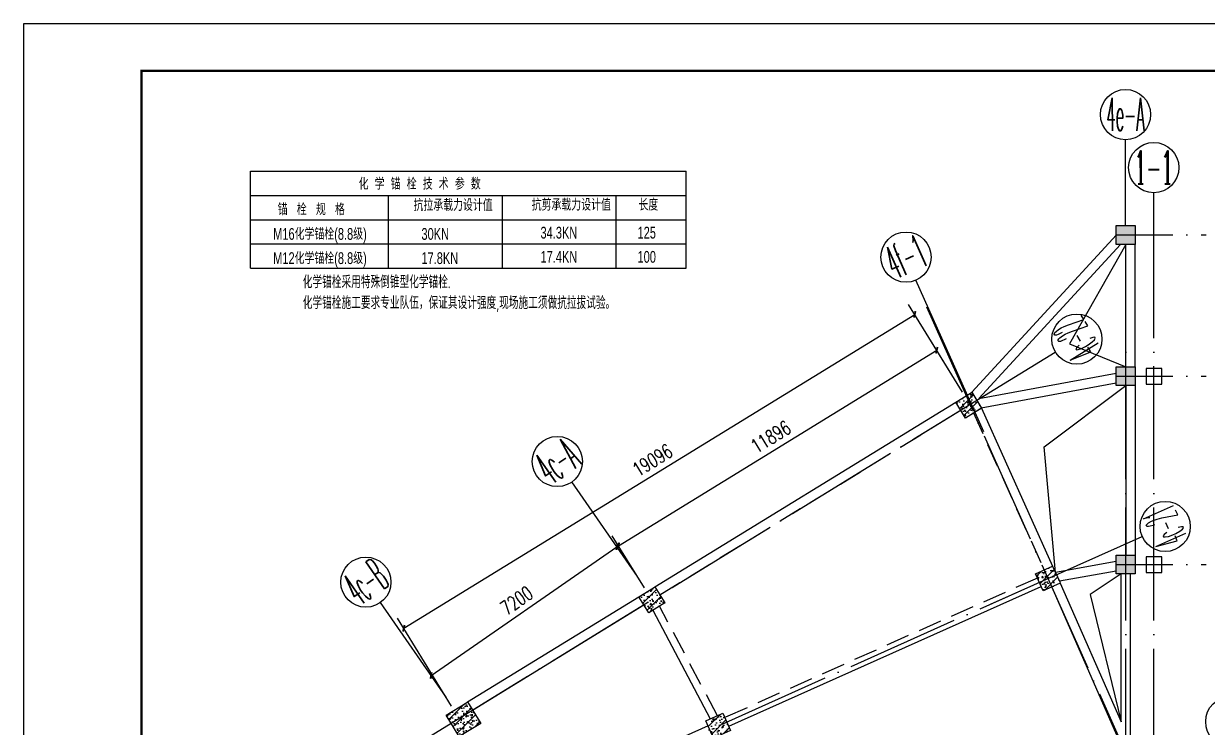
# Model space of a CAD drawing. Extents: x -803796 to -501762, y -1479216 to -846035.
# Drawn here: x -590862 to -553174, y -868453 to -846035 of the extents above; entities that cross this region are included whole.
import ezdxf
from ezdxf.enums import TextEntityAlignment as Align

# ---------------------------------------------------------------- set-up
doc = ezdxf.new("R2010")
doc.units = 0
doc.header["$LTSCALE"] = 1500
for name, pattern in [('HIDDEN2', [0.1875, 0.125, -0.0625]), ('XREF-GRID-04区$0$ACAD_ISO04W100', [30, 24, -3, 0, -3]), ('XREF-GRID-04区$0$ACAD_ISO10W100', [18, 12, -3, 0, -3])]:
    doc.linetypes.add(name, pattern=pattern)
doc.layers.get('0').update_dxf_attribs({"linetype": 'CONTINUOUS'})
doc.layers.get('Defpoints').update_dxf_attribs({"linetype": 'CONTINUOUS'})
for name, color, linetype in [('A-COL', 1, 'CONTINUOUS'), ('BORDER', 7, 'CONTINUOUS'), ('COLUMN', 1, 'CONTINUOUS'), ('HATCH', 254, 'CONTINUOUS'), ('NUM', 7, 'CONTINUOUS'), ('struc', 161, 'CONTINUOUS'), ('STRUC-1', 221, 'CONTINUOUS'), ('THIN', 7, 'CONTINUOUS'), ('XREF-GRID-04区$0$A-DOTE', 14, 'XREF-GRID-04区$0$ACAD_ISO04W100'), ('XREF-GRID-04区$0$AXIS', 3, 'CONTINUOUS'), ('XREF-GRID-04区$0$DOTE', 250, 'XREF-GRID-04区$0$ACAD_ISO10W100'), ('XREF-GRID-04区$0$PUB_DIM', 3, 'CONTINUOUS')]:
    doc.layers.add(name, color=color, linetype=linetype)
doc.styles.add('TSSD_Label', font='tj03-romans1.shx', dxfattribs={"width": 0.7, "bigfont": 'hztxt.shx'})
doc.styles.add('TSSD_NORM', font='tssdeng.shx', dxfattribs={"width": 0.7, "bigfont": 'hztxt.shx'})
doc.styles.add('XREF-GRID-04区$0$_TCH_AXIS', font='COMPLEX', dxfattribs={"bigfont": 'GBCBIG'})
doc.styles.add('XREF-GRID-04区$0$_TCH_DIM_T3', font='SIMPLEX', dxfattribs={"width": 0.705882, "bigfont": 'GBCBIG'})
doc.dimstyles.new('XREF-GRID-04区$0$_TCH_ARCH&&150', dxfattribs={"dimtxt": 446.25, "dimasz": 150, "dimexe": 375, "dimexo": 450, "dimgap": 189.375, "dimtad": 1, "dimdec": 0, "dimzin": 0, "dimdsep": 46, "dimtxsty": 'XREF-GRID-04区$0$_TCH_DIM_T3', "dimblk": 'XREF-GRID-04区$0$_ArchTick', "dimcen": 0.09, "dimclrt": 7, "dimazin": 2, "dimtfac": 1, "dimtdec": 0, "dimtix": 1, "dimtmove": 2, "dimatfit": 3, "dimfxl": 1, "dimtolj": 1, "dimtzin": 0, "dimarcsym": 0})
pattern_1 = [(50, (-446704.6, -1040577.4), (358.6301, -31.37607), [37.5, -412.5]), (355, (-446704.6, -1040577.4), (-69.37567, 376.09607), [30, -330]), (100.4514, (-446674.7, -1040580), (289.2547, 344.71977), [31.8701, -350.57106]), (46.1842, (-446704.6, -1040477.4), (533.6205, -82.7595), [56.25, -618.75]), (96.6356, (-446660.1, -1040484.3), (467.3314, 487.0589), [47.8051, -525.8565]), (351.1842, (-446704.6, -1040477.4), (467.331, 487.0593), [45, -495]), (21, (-446654.6, -1040502.4), (298.45353, -201.30945), [37.5, -412.5]), (326, (-446654.6, -1040502.4), (121.65767, 362.575), [30, -330]), (71.4514, (-446629.7, -1040519.18), (420.1113, 161.26525), [31.8701, -350.57106]), (37.5, (-446704.59, -1040577.4), (6.07993, 166.44693), [0, -326, 0, -335, 0, -331.25]), (7.5, (-446704.59, -1040577.4), (131.53477, 197.20586), [0, -191, 0, -318.5, 0, -126.25]), (327.5, (-446816.09, -1040577.4), (266.91122, -11.277436), [0, -125, 0, -390, 0, -517.5]), (317.5, (-446866.09, -1040577.4), (291.59308, 50.0525), [0, -162.5, 0, -259, 0, -367.5]), (45, (-446704.59, -1040577.4), (-176.7767, 176.7767), [])]

# ---------------------------------------------------------------- blocks, each defined once
blk = doc.blocks.new('XREF-GRID-04区$0$_ArchTick')
at = {"color": 0, "linetype": 'ByBlock', "const_width": 0.4}
blk.add_lwpolyline([(-0.5, -0.5), (0.5, 0.5)], dxfattribs=at)
blk = doc.blocks.new('*D77')
at = {"layer": 'Defpoints', "color": 0, "transparency": 16777216}
for p in [(-571974, -862698), (-571916, -862781), (-577831, -866886)]:
    blk.add_point(p, dxfattribs=at)
at = {"layer": 'XREF-GRID-04区$0$PUB_DIM', "color": 0, "lineweight": -2, "transparency": 16777216}
for p, q in [((-572173, -862412), (-572188, -862390)), ((-577889, -866803), (-571974, -862698)), ((-578088, -866517), (-578103, -866495))]:
    blk.add_line(p, q, dxfattribs=at)
at = {"layer": 'XREF-GRID-04区$0$PUB_DIM', "color": 0, "lineweight": -2, "transparency": 16777216, "xscale": 150, "yscale": 150, "zscale": 150}
for p, rotation in [((-571974, -862698), 34.75964613457036), ((-577889, -866803), 214.7596461345703)]:
    blk.add_blockref('XREF-GRID-04区$0$_ArchTick', p, dxfattribs=dict(at, rotation=rotation))
at = {"layer": 'XREF-GRID-04区$0$PUB_DIM', "color": 7, "transparency": 16777216, "insert": (-575167, -864411), "char_height": 446.2, "attachment_point": 5, "rotation": 34.7596, "style": 'XREF-GRID-04区$0$_TCH_DIM_T3'}
blk.add_mtext('\\A1;7200', dxfattribs=at)
blk = doc.blocks.new('*D78')
at = {"layer": 'Defpoints', "color": 0, "transparency": 16777216}
for p in [(-561789, -856438), (-560729, -858164), (-570863, -864393)]:
    blk.add_point(p, dxfattribs=at)
at = {"layer": 'XREF-GRID-04区$0$PUB_DIM', "color": 0, "lineweight": -2, "transparency": 16777216}
for p, q in [((-560964, -857780), (-561986, -856118)), ((-571924, -862667), (-561789, -856438)), ((-571099, -864009), (-572120, -862347))]:
    blk.add_line(p, q, dxfattribs=at)
at = {"layer": 'XREF-GRID-04区$0$PUB_DIM', "color": 0, "lineweight": -2, "transparency": 16777216, "xscale": 150, "yscale": 150, "zscale": 150}
for p, rotation in [((-561789, -856438), 31.57624507364304), ((-571924, -862667), 211.576245073643)]:
    blk.add_blockref('XREF-GRID-04区$0$_ArchTick', p, dxfattribs=dict(at, rotation=rotation))
at = {"layer": 'XREF-GRID-04区$0$PUB_DIM', "color": 7, "transparency": 16777216, "insert": (-567073, -859201), "char_height": 446.2, "attachment_point": 5, "rotation": 31.5762, "style": 'XREF-GRID-04区$0$_TCH_DIM_T3'}
blk.add_mtext('\\A1;11896', dxfattribs=at)
blk = doc.blocks.new('*D79')
at = {"layer": 'Defpoints', "color": 0, "transparency": 16777216}
for p in [(-562491, -855296), (-560732, -858159), (-577000, -868158)]:
    blk.add_point(p, dxfattribs=at)
at = {"layer": 'XREF-GRID-04区$0$PUB_DIM', "color": 0, "lineweight": -2, "transparency": 16777216}
for p, q in [((-560967, -857775), (-562687, -854977)), ((-578759, -865296), (-562491, -855296)), ((-577236, -867775), (-578956, -864976))]:
    blk.add_line(p, q, dxfattribs=at)
at = {"layer": 'XREF-GRID-04区$0$PUB_DIM', "color": 0, "lineweight": -2, "transparency": 16777216, "xscale": 150, "yscale": 150, "zscale": 150}
for p, rotation in [((-562491, -855296), 31.57624507372298), ((-578759, -865296), 211.576245073723)]:
    blk.add_blockref('XREF-GRID-04区$0$_ArchTick', p, dxfattribs=dict(at, rotation=rotation))
at = {"layer": 'XREF-GRID-04区$0$PUB_DIM', "color": 7, "transparency": 16777216, "insert": (-570841, -859945), "char_height": 446.2, "attachment_point": 5, "rotation": 31.5762, "style": 'XREF-GRID-04区$0$_TCH_DIM_T3'}
blk.add_mtext('\\A1;19096', dxfattribs=at)

msp = doc.modelspace()

# ---------------------------------------------------------------- hatches: boundary and pattern name
at = {"layer": 'HATCH'}
h = msp.add_hatch(dxfattribs=at)
h.set_pattern_fill('ARMORED', color=256, scale=50, style=0)
h.set_pattern_definition(pattern_1)
h.paths.add_polyline_path([(-555472.5, -852466.2), (-556022.5, -852466.2), (-556072.5, -852466.2), (-556072.5, -853066.2), (-555472.5, -853066.2)])
h.paths.add_polyline_path([(-555472.5, -856966.2), (-556022.5, -856966.2), (-556072.5, -856966.2), (-556072.5, -857566.2), (-555472.5, -857566.2)])
h.paths.add_polyline_path([(-555472.5, -862966.2), (-556022.5, -862966.2), (-556072.5, -862966.2), (-556072.5, -863566.2), (-555472.5, -863566.2)])
h = msp.add_hatch(dxfattribs=at)
h.set_pattern_fill('ARMORED', color=256, scale=50, style=0)
h.set_pattern_definition(pattern_1)
h.paths.add_polyline_path([(-560673.5, -857777.6), (-560359.3, -858288.7), (-560870.5, -858602.9), (-561184.7, -858091.7), (-560716.1, -857803.7)])
h = msp.add_hatch(dxfattribs=at)
h.set_pattern_fill('ARMORED', color=256, scale=50, style=0)
h.set_pattern_definition(pattern_1)
h.paths.add_polyline_path([(-557854.7, -863862.4), (-558402.5, -864107.1), (-558647.3, -863559.3), (-558099.5, -863314.6), (-557875.1, -863816.7)])
h = msp.add_hatch(dxfattribs=at)
h.set_pattern_fill('ARMORED', color=256, scale=50, style=0)
h.set_pattern_definition(pattern_1)
h.paths.add_polyline_path([(-570764.7, -863979.9), (-570450.5, -864491.1), (-570961.7, -864805.3), (-571275.9, -864294.1), (-570807.3, -864006.1)])
h = msp.add_hatch(dxfattribs=at)
h.set_pattern_fill('ARMORED', color=256, scale=50, style=0)
h.set_pattern_definition(pattern_1)
h.paths.add_polyline_path([(-576728.3, -867645.4), (-576309.4, -868326.9), (-576991, -868745.8), (-577409.9, -868064.3), (-576785.1, -867680.3)])
h = msp.add_hatch(dxfattribs=at)
h.set_pattern_fill('ARMORED', color=256, scale=50, style=0)
h.set_pattern_definition(pattern_1)
h.paths.add_polyline_path([(-568596, -868004.7), (-568351.2, -868552.5), (-568899, -868797.2), (-569143.8, -868249.4), (-568641.6, -868025.1)])

# ---------------------------------------------------------------- linework, layer by layer
at = {"layer": 'A-COL', "elevation": -6.2}
for points in [[(-555122.5, -857516.2), (-554622.5, -857516.2), (-554622.5, -857016.2), (-555122.5, -857016.2)], [(-555122.5, -863516.2), (-554622.5, -863516.2), (-554622.5, -863016.2), (-555122.5, -863016.2)]]:
    msp.add_lwpolyline(points, close=True, dxfattribs=at)
at = {"layer": 'BORDER', "elevation": -3.1}
msp.add_lwpolyline([(-590861.8, -909034.9), (-590861.8, -846034.9), (-501761.8, -846034.9), (-501761.8, -909034.9)], close=True, dxfattribs=at)
at = {"layer": 'BORDER', "const_width": 75, "elevation": -3.1}
msp.add_lwpolyline([(-587111.8, -907534.9), (-587111.8, -847534.9), (-503261.8, -847534.9), (-503261.8, -907534.9)], close=True, dxfattribs=at)
at = {"layer": 'COLUMN', "elevation": -6.2}
for points in [[(-556022.5, -852466.2), (-555472.5, -852466.2), (-555472.5, -853066.2), (-556072.5, -853066.2), (-556072.5, -852466.2)], [(-556022.5, -856966.2), (-555472.5, -856966.2), (-555472.5, -857566.2), (-556072.5, -857566.2), (-556072.5, -856966.2)], [(-560673.5, -857777.6), (-560359.3, -858288.7), (-560870.5, -858602.9), (-561184.7, -858091.7), (-560716.1, -857803.7)], [(-556022.5, -862966.2), (-555472.5, -862966.2), (-555472.5, -863566.2), (-556072.5, -863566.2), (-556072.5, -862966.2)], [(-557854.7, -863862.4), (-558402.5, -864107.1), (-558647.3, -863559.3), (-558099.5, -863314.6), (-557875.1, -863816.7)], [(-570764.7, -863979.9), (-570450.5, -864491.1), (-570961.7, -864805.3), (-571275.9, -864294.1), (-570807.3, -864006.1)], [(-576728.3, -867645.4), (-576309.4, -868326.9), (-576991, -868745.8), (-577409.9, -868064.3), (-576785.1, -867680.3)], [(-568596, -868004.7), (-568351.2, -868552.5), (-568899, -868797.2), (-569143.8, -868249.4), (-568641.6, -868025.1)]]:
    msp.add_lwpolyline(points, close=True, dxfattribs=at)
at = {"layer": 'NUM'}
for p, q in [((-583634.7, -853823.4), (-583634.7, -850737.7)), ((-583634.7, -850737.7), (-569769.8, -850737.7)), ((-569769.8, -853823.4), (-569769.8, -850737.7)), ((-583634.7, -851509.2), (-569769.8, -851509.2)), ((-579242.8, -853823.4), (-579242.8, -851509.2)), ((-575620.9, -853823.4), (-575620.9, -851509.2)), ((-571998.9, -853823.4), (-571998.9, -851509.2)), ((-583634.7, -852280.6), (-569769.8, -852280.6)), ((-583634.7, -853052), (-569769.8, -853052)), ((-583634.7, -853823.4), (-569769.8, -853823.4))]:
    msp.add_line(p, q, dxfattribs=at)
at = {"layer": 'struc', "linetype": 'ByBlock'}
for p, q in [((-556066.3, -852766.2, -6.2), (-560673.5, -857777.6, -6.2)), ((-555934.6, -853066.2, -6.2), (-560450.5, -857978.3, -6.2)), ((-555772.5, -856966.2, -6.2), (-555772.5, -853066.2, -6.2)), ((-555472.5, -856966.2, -6.2), (-555472.5, -853066.2, -6.2)), ((-560450.5, -857978.3, -6.2), (-556072.5, -857169.2, -6.2)), ((-560371.6, -858268.8, -6.2), (-556072.5, -857474.2, -6.2)), ((-555772.5, -857566.2, -6.2), (-555772.5, -862966.2, -6.2)), ((-555472.5, -857566.2, -6.2), (-555472.5, -862966.2, -6.2)), ((-570764.7, -863979.9, -6.2), (-561184.7, -858091.7, -6.2)), ((-560359.3, -858288.7, -6.2), (-558099.5, -863314.6, -6.2)), ((-556072.5, -863167.7, -6.2), (-558009.8, -863515.2, -6.2)), ((-556072.5, -863472.5, -6.2), (-557883.7, -863797.4, -6.2)), ((-555922.5, -868272.9, -6.2), (-555922.5, -863566.2, -6.2)), ((-555622.5, -868957.7, -6.2), (-555622.5, -863566.2, -6.2)), ((-568412.6, -868415.6, -6.2), (-558463.7, -863970.2, -6.2)), ((-558129.5, -863982.8, -6.2), (-555950.1, -868957.7, -6.2)), ((-557854.7, -863862.4, -6.2), (-555922.5, -868272.9, -6.2)), ((-576728.3, -867645.4, -6.2), (-571275.9, -864294.1, -6.2)), ((-576571.2, -867900.9, -6.2), (-571118.8, -864549.7, -6.2)), ((-570829.1, -864725, -6.2), (-569002.3, -868186, -6.2)), ((-569072.2, -868409.1, -6.2), (-575098, -871101.6, -6.2))]:
    msp.add_line(p, q, dxfattribs=at)
at = {"layer": 'struc', "elevation": -6.2}
for points in [[(-555772.5, -853066.2), (-557565.6, -856234.6), (-555772.5, -856966.2)], [(-558009.8, -863515.2), (-558374.1, -859512.5), (-555772.5, -857566.2)], [(-555922.5, -863566.2), (-556905.9, -864216.6), (-555922.5, -868272.9)]]:
    msp.add_lwpolyline(points, dxfattribs=at)
at = {"layer": 'STRUC-1', "linetype": 'HIDDEN2', "ltscale": 4}
for p, q in [((-570607.6, -864235.5, -6.2), (-561027.6, -858347.3, -6.2)), ((-560633, -858411.8, -6.2), (-558373.1, -863437.6, -6.2)), ((-558586.1, -863696.3, -6.2), (-568534.6, -868141.5, -6.2)), ((-568773.4, -868084.1, -6.2), (-570616.5, -864592.2, -6.2))]:
    msp.add_line(p, q, dxfattribs=at)
at = {"layer": 'XREF-GRID-04区$0$A-DOTE', "ltscale": 0.1}
for p, q in [((-555772.5, -887550.5, -6.2), (-555772.5, -853066.2, -6.2)), ((-554872.5, -887550.5, -6.2), (-554872.5, -853066.2, -6.2)), ((-562118.9, -855054.5, -6.2), (-555665.8, -869496.5, -6.2)), ((-581719.2, -871065.1, -6.2), (-560268.2, -857880.5, -6.2)), ((-580952.1, -873854.3, -6.2), (-557791.5, -863505.5, -6.2))]:
    msp.add_line(p, q, dxfattribs=at)
at = {"layer": 'XREF-GRID-04区$0$AXIS'}
for p, q in [((-555779, -852466.2, -6.2), (-555779, -849732, -6.2)), ((-554879, -854154.7, -6.2), (-554879, -851420.4, -6.2)), ((-560291.9, -859037.6, -6.2), (-562450.2, -854207.3, -6.2)), ((-562521.8, -859265.7, -6.2), (-558014.5, -856495.4, -6.2)), ((-571313.9, -863649.3, -6.2), (-573405.4, -860635.5, -6.2)), ((-560080.2, -864528.2, -6.2), (-555250, -862369.9, -6.2)), ((-577410.7, -867492.6, -6.2), (-579502.2, -864478.8, -6.2))]:
    msp.add_line(p, q, dxfattribs=at)
for centre in [(-555779, -848932, -6.2), (-554879, -850620.4, -6.2), (-562767.2, -853472.8, -6.2), (-557327.7, -856085.2, -6.2), (-573869.9, -859984.2, -6.2), (-554515.4, -862052.9, -6.2), (-579966.7, -863827.5, -6.2), (-552425.9, -868272.2, -6.2)]:
    msp.add_circle(centre, 800, dxfattribs=at)
at = {"layer": 'XREF-GRID-04区$0$DOTE', "ltscale": 0.1}
for p, q in [((-556072.5, -852766.2, -6.2), (-553206.2, -852766.2, -6.2)), ((-556072.5, -857266.2, -6.2), (-553206.2, -857266.2, -6.2)), ((-556072.5, -863266.2, -6.2), (-553206.2, -863266.2, -6.2))]:
    msp.add_line(p, q, dxfattribs=at)

# ---------------------------------------------------------------- texts
at = {"layer": 'NUM', "style": 'TSSD_NORM', "width": 0.7}
msp.add_text('化学锚栓采用特殊倒锥型化学锚栓.', height=400, dxfattribs=at).set_placement((-581974, -854583.1), align=Align.BOTTOM_LEFT)
msp.add_text('化学锚栓施工要求专业队伍，保证其设计强度,现场施工须做抗拉拔试验。', height=400, dxfattribs=at).set_placement((-581974, -855125.7))
at = {"layer": 'THIN', "style": 'TSSD_Label', "width": 0.7}
for s, p in [(' 化  学  锚  栓  技  术  参  数', (-580292.9, -851323.9)), ('锚   栓   规   格', (-582772.6, -852135.9)), ('锚   栓   规   格', (-582772.6, -852135.9)), ('34.3KN', (-574405.6, -852880.6)), ('125', (-571315.8, -852880.6)), ('M16化学锚栓(8.8级)', (-582917.3, -852921.3)), ('30KN', (-578196.5, -852921.3)), ('M12化学锚栓(8.8级)', (-582917.3, -853692.7)), ('17.8KN', (-578196.5, -853692.7)), ('17.4KN', (-574405.6, -853652.1)), ('100', (-571315.8, -853652.1))]:
    msp.add_text(s, height=375, dxfattribs=at).set_placement(p)
for s, p in [('抗拉承载力设计值', (-578448.9, -852114.4)), ('抗剪承载力设计值', (-574686.2, -852103.7)), ('长度', (-571286.3, -852103.7))]:
    msp.add_text(s, height=375, dxfattribs=at).set_placement(p, align=Align.BOTTOM_LEFT)
at = {"layer": 'XREF-GRID-04区$0$AXIS', "color": 7, "style": 'XREF-GRID-04区$0$_TCH_AXIS'}
for s, rotation, width, p, p2 in [('4e-A', 0.1571, 0.29163, (-556390, -849448.4, -6.2), (-555165.2, -849445.1, -6.2)), ('1-1', 0.1571, 0.489938, (-555490, -851136.8, -6.2), (-554265.2, -851133.5, -6.2)), ('4f-1', 24.07625, 0.355028, (-563116.3, -854192.6, -6.2), (-561998, -853692.9, -6.2)), ('4c-22', 121.57625, 0.244969, (-556568.5, -856337.5, -6.2), (-557209.8, -855294, -6.2)), ('4c-A', 34.75965, 0.29163, (-574079.6, -860756.2, -6.2), (-573073.3, -860057.9, -6.2)), ('4c-21', 114.07625, 0.257862, (-553795.7, -862402.1, -6.2), (-554295.3, -861283.8, -6.2)), ('4c-B', 34.75965, 0.295144, (-580176.3, -864599.5, -6.2), (-579170.1, -863901.2, -6.2))]:
    msp.add_text(s, height=1050, rotation=rotation, dxfattribs=dict(at, width=width)).set_placement(p, p2, align=Align.FIT)

# ---------------------------------------------------------------- dimensions: what is measured, and where the dimension line sits
at = {"layer": 'XREF-GRID-04区$0$PUB_DIM'}
for base, p1, p2, angle, picture, middle, turn in [((-562491.1, -855296.5, -6.2), (-577000.1, -868158, -6.2), (-560731.7, -858158.9, -6.2), 31.57625, '*D79', (-570841.3, -859944.6, -6.2), 31.57625), ((-561789.5, -856437.9, -6.2), (-570863.2, -864392.6, -6.2), (-560728.8, -858163.7, -6.2), 31.57625, '*D78', (-567072.7, -859201, -6.2), 31.57625), ((-571974.3, -862697.8, -6.2), (-577831.5, -866886.3, -6.2), (-571916.3, -862781.3, -6.2), 34.75965, '*D77', (-575167, -864411.4, -6.2), 34.75965)]:
    dim = msp.add_linear_dim(base=base, p1=p1, p2=p2, angle=angle, dimstyle='XREF-GRID-04区$0$_TCH_ARCH&&150', override={"dimgap": 0}, dxfattribs=at)
    dim.commit()
    dim.dimension.update_dxf_attribs({"geometry": picture, "text_midpoint": middle, "dimtype": 161, "text_rotation": turn})

doc.saveas('drawing.dxf')
